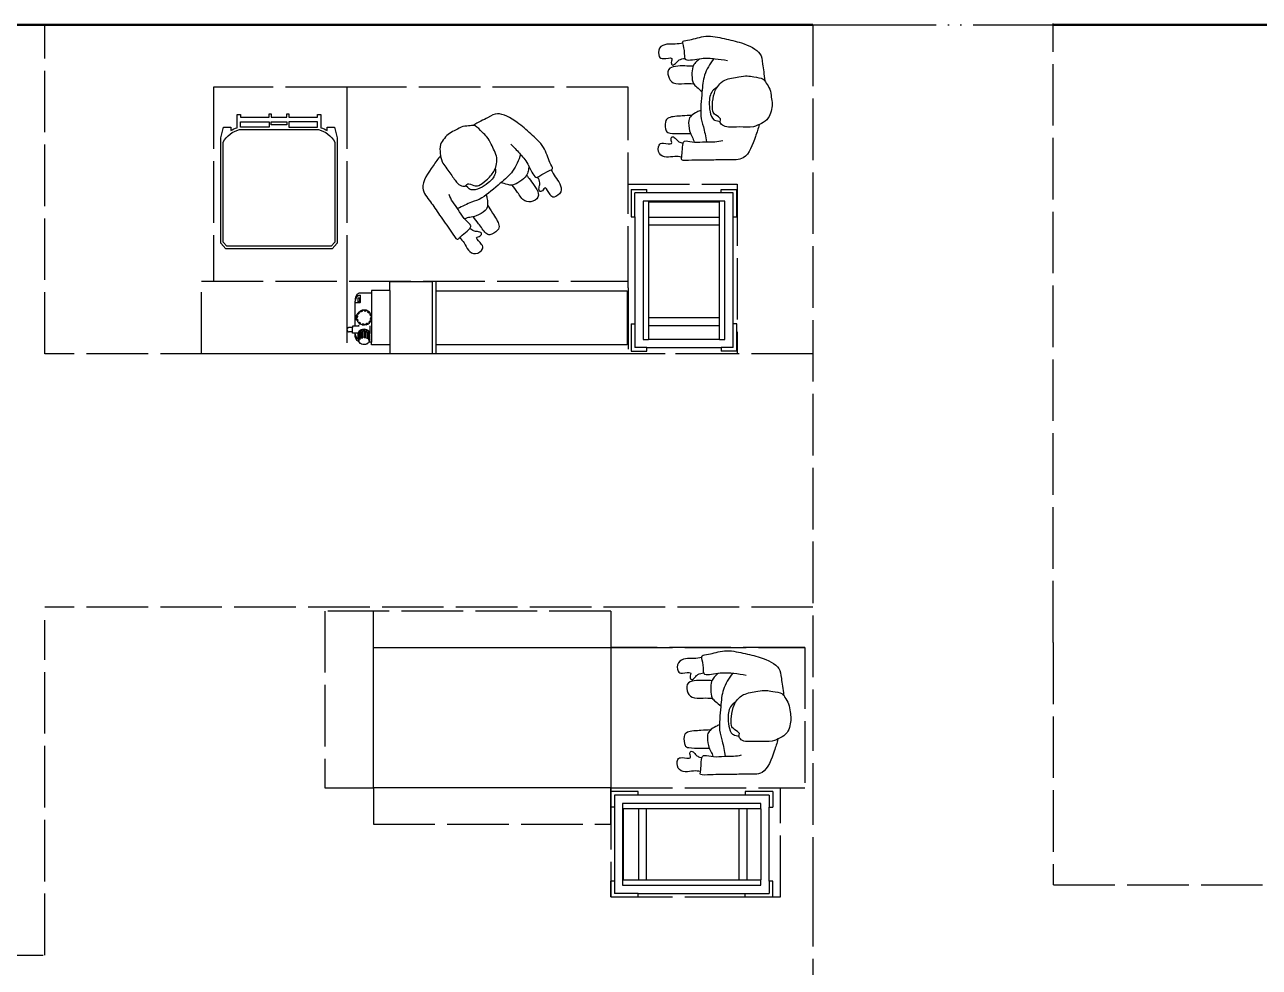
# Model space of a CAD drawing. Header units: millimetres. Extents: x 44692 to 659456, y -26273 to 96111.
# Drawn here: x 260740 to 265834, y -10792 to -6901 of the extents above; entities that cross this region are included whole.
import ezdxf

# ---------------------------------------------------------------- set-up
doc = ezdxf.new("R2010")
doc.units = ezdxf.units.MM
doc.header["$LTSCALE"] = 100
doc.linetypes.add('DASHEDX2', pattern=[3.048, 2.54, -0.508])
doc.linetypes.add('DIVIDEX2', pattern=[6.604, 5.08, -0.508, 0, -0.508, 0, -0.508])
for name, color, linetype in [('Area circulacion', 50, 'DASHEDX2'), ('Area proceso', 90, 'DASHEDX2'), ('Maquinas', 200, 'Continuous'), ('Personal', 171, 'Continuous'), ('Puertas', 43, 'DIVIDEX2'), ('Transporte semielaborado', 30, 'Continuous')]:
    doc.layers.add(name, color=color, linetype=linetype)
doc.layers.add('Paredes', color=7, linetype='Continuous', lineweight=50)

# ---------------------------------------------------------------- blocks, each defined once
blk = doc.blocks.new('pa17-16')
for points, knots in [([(5.62, 2.5537), (5.6188, 2.5427), (5.6154, 2.5253), (5.6223, 2.4901), (5.6346, 2.4293), (5.661, 2.4064), (5.685, 2.3908), (5.7322, 2.3832), (5.7723, 2.3842), (5.7881, 2.3969), (5.8018, 2.4268), (5.8146, 2.4162), (5.8324, 2.4305), (5.8382, 2.4568), (5.8318, 2.5038), (5.8344, 2.5615), (5.8137, 2.5937), (5.7944, 2.6284), (5.7307, 2.6388), (5.7037, 2.6296), (5.6679, 2.626), (5.6442, 2.6055), (5.6228, 2.5961), (5.6214, 2.5667), (5.62, 2.5537)], [0, 0, 0, 0, 0.297584, 0.631064, 1.068635, 1.39533, 1.69617, 2.097861, 2.458938, 2.716293, 3.010442, 3.199165, 3.447293, 3.731671, 4.119196, 4.541864, 4.881702, 5.22714, 5.673063, 5.989311, 6.327668, 6.644571, 6.906626, 7.259736, 7.259736, 7.259736, 7.259736]), ([(5.5575, 2.4391), (5.5549, 2.4218), (5.5525, 2.3852), (5.5491, 2.3329), (5.5712, 2.2599), (5.5431, 2.2589), (5.5029, 2.2526), (5.4793, 2.2435), (5.4785, 2.2813), (5.4499, 2.3438), (5.4658, 2.4235), (5.4776, 2.5033), (5.5116, 2.5798), (5.5552, 2.585), (5.608, 2.5962), (5.6336, 2.6001)], [0, 0, 0, 0, 0.404899, 0.829805, 1.276298, 1.516647, 1.885942, 2.122553, 2.418487, 2.881882, 3.382407, 3.897515, 4.613825, 5.020942, 5.393355, 5.393355, 5.393355, 5.393355]), ([(5.8196, 2.5846), (5.837, 2.5819), (5.8817, 2.5675), (5.9755, 2.5418), (5.972, 2.4609), (5.9791, 2.3926), (5.9812, 2.315), (5.9891, 2.2612), (5.9692, 2.2664), (5.9401, 2.2663), (5.9063, 2.2668), (5.9005, 2.2811), (5.909, 2.3184), (5.9007, 2.3606), (5.9019, 2.4011), (5.8964, 2.4238), (5.8933, 2.4348)], [6.682038, 6.682038, 6.682038, 6.682038, 7.076266, 7.806153, 8.304227, 8.77662, 9.284333, 9.649979, 9.844608, 10.160206, 10.472731, 10.661147, 10.998544, 11.371438, 11.724832, 12.051545, 12.051545, 12.051545, 12.051545]), ([(5.6724, 2.3994), (5.675, 2.3947), (5.6837, 2.383), (5.7041, 2.3718), (5.7348, 2.3697), (5.774, 2.3728), (5.8085, 2.3874), (5.8116, 2.4015), (5.8144, 2.4199)], [0.121052, 0.121052, 0.121052, 0.121052, 0.297289, 0.584433, 0.895396, 1.26174, 1.600834, 1.760925, 1.760925, 1.760925, 1.760925]), ([(5.5522, 2.3809), (5.573, 2.3653), (5.6222, 2.3398), (5.6924, 2.3383), (5.7952, 2.3323), (5.8376, 2.352), (5.881, 2.3613), (5.9019, 2.366)], [0, 0, 0, 0, 0.49262, 0.970296, 1.525877, 1.91054, 2.357805, 2.357805, 2.357805, 2.357805]), ([(5.5552, 2.3206), (5.5597, 2.3147), (5.5706, 2.3043), (5.5892, 2.2916), (5.6248, 2.2913), (5.6613, 2.2967), (5.6731, 2.3154), (5.6858, 2.3299), (5.6912, 2.3378)], [0, 0, 0, 0, 0.262594, 0.520609, 0.853848, 1.185107, 1.43842, 1.738028, 1.738028, 1.738028, 1.738028]), ([(5.5867, 2.2952), (5.5866, 2.2877), (5.5872, 2.2667), (5.5883, 2.1873), (5.6353, 2.19), (5.6673, 2.2128), (5.6606, 2.2618), (5.6599, 2.2881), (5.6606, 2.3008)], [0.078483, 0.078483, 0.078483, 0.078483, 0.321516, 0.797556, 1.122606, 1.448668, 1.830958, 2.166281, 2.166281, 2.166281, 2.166281]), ([(5.7713, 2.3359), (5.7736, 2.3305), (5.7786, 2.3203), (5.7954, 2.2951), (5.8154, 2.2848), (5.8612, 2.2906), (5.8838, 2.3057), (5.8988, 2.3117), (5.9058, 2.3148)], [0, 0, 0, 0, 0.233477, 0.532145, 0.79329, 1.163492, 1.458071, 1.725911, 1.725911, 1.725911, 1.725911]), ([(5.7943, 2.2992), (5.7951, 2.2858), (5.7984, 2.2614), (5.8038, 2.2002), (5.8255, 2.1869), (5.8672, 2.191), (5.8755, 2.2117), (5.8718, 2.2605), (5.8715, 2.286), (5.871, 2.2978)], [0, 0, 0, 0, 0.353805, 0.775896, 1.041599, 1.377968, 1.615337, 2.001902, 2.313716, 2.313716, 2.313716, 2.313716]), ([(5.4915, 2.2484), (5.4936, 2.2374), (5.4981, 2.215), (5.4968, 2.1806), (5.512, 2.1445), (5.5569, 2.147), (5.5634, 2.1681), (5.5498, 2.2128), (5.5753, 2.1995), (5.5912, 2.209), (5.5741, 2.2257), (5.5617, 2.2339), (5.5559, 2.2515), (5.5556, 2.26)], [0, 0, 0, 0, 0.324329, 0.654038, 0.980089, 1.31306, 1.562526, 1.890179, 2.123217, 2.319335, 2.559559, 2.78492, 3.066636, 3.066636, 3.066636, 3.066636]), ([(5.9713, 2.2652), (5.9703, 2.2553), (5.9686, 2.234), (5.9786, 2.2017), (5.9668, 2.1644), (5.9218, 2.1628), (5.9134, 2.1832), (5.9229, 2.229), (5.8988, 2.2135), (5.882, 2.2215), (5.8976, 2.2397), (5.908, 2.248), (5.912, 2.2618), (5.9127, 2.2683)], [0.038839, 0.038839, 0.038839, 0.038839, 0.324329, 0.654038, 0.980089, 1.31306, 1.562526, 1.890179, 2.123217, 2.319335, 2.559559, 2.78492, 2.989829, 2.989829, 2.989829, 2.989829])]:
    blk.add_open_spline(points, degree=3, knots=knots)
blk = doc.blocks.new('Bakery Trolley pl')
at = {"layer": 'Transporte semielaborado'}
for p, q in [((0.1804, 0.6253), (0.2371, 0.6253)), ((0.1804, 0.6253), (0.1804, 0.526)), ((0.2371, 0.6127), (0.2371, 0.6253)), ((0.5048, 0.6127), (0.5048, 0.6253)), ((0.5048, 0.6253), (0.5615, 0.6253)), ((0.5615, 0.526), (0.5615, 0.6253)), ((0.2371, 0.6127), (0.1929, 0.6127)), ((0.1929, 0.526), (0.1929, 0.6127)), ((0.2229, 0.5827), (0.2229, 0.0827)), ((0.2429, 0.5827), (0.2229, 0.5827)), ((0.5048, 0.6127), (0.2371, 0.6127)), ((0.2429, 0.5827), (0.2429, 0.5798)), ((0.4989, 0.5827), (0.2429, 0.5827)), ((0.5189, 0.5827), (0.4989, 0.5827)), ((0.4989, 0.5798), (0.4989, 0.5827)), ((0.5489, 0.6127), (0.5048, 0.6127)), ((0.5189, 0.0827), (0.5189, 0.5827)), ((0.5489, 0.526), (0.5489, 0.6127)), ((0.2429, 0.5798), (0.4989, 0.5798)), ((0.2429, 0.5798), (0.2429, 0.5245)), ((0.4989, 0.5245), (0.4989, 0.5798)), ((0.1804, 0.526), (0.1929, 0.526)), ((0.1929, 0.526), (0.1929, 0.1394)), ((0.2429, 0.5245), (0.4989, 0.5245)), ((0.2429, 0.5245), (0.2429, 0.4967)), ((0.2429, 0.4967), (0.4989, 0.4967)), ((0.2429, 0.4967), (0.2429, 0.1615)), ((0.4989, 0.4967), (0.4989, 0.5245)), ((0.4989, 0.1615), (0.4989, 0.4967)), ((0.5489, 0.526), (0.5615, 0.526)), ((0.5489, 0.1394), (0.5489, 0.526)), ((0.1804, 0.1394), (0.1929, 0.1394)), ((0.1804, 0.1394), (0.1804, 0.0402)), ((0.1929, 0.1394), (0.1929, 0.0527)), ((0.2429, 0.1615), (0.4989, 0.1615)), ((0.2429, 0.1615), (0.2429, 0.1325)), ((0.4989, 0.1325), (0.4989, 0.1615)), ((0.5615, 0.1394), (0.5489, 0.1394)), ((0.5489, 0.0527), (0.5489, 0.1394)), ((0.5615, 0.0402), (0.5615, 0.1394)), ((0.2429, 0.1325), (0.4989, 0.1325)), ((0.2429, 0.1325), (0.2429, 0.0827)), ((0.4989, 0.0827), (0.4989, 0.1325)), ((0.2371, 0.0527), (0.1929, 0.0527)), ((0.2229, 0.0827), (0.2429, 0.0827)), ((0.2371, 0.0402), (0.2371, 0.0527)), ((0.2371, 0.0527), (0.5048, 0.0527)), ((0.4989, 0.0827), (0.2429, 0.0827)), ((0.4989, 0.0827), (0.5189, 0.0827)), ((0.5048, 0.0527), (0.5048, 0.0402)), ((0.5489, 0.0527), (0.5048, 0.0527)), ((0.1804, 0.0402), (0.2371, 0.0402)), ((0.5615, 0.0402), (0.5048, 0.0402))]:
    blk.add_line(p, q, dxfattribs=at)

msp = doc.modelspace()

# ---------------------------------------------------------------- linework, layer by layer
at = {"layer": 'Area circulacion'}
for p, q in [((260823.244, -8259.756), (260823.244, -6901.322)), ((263992.263, -6901.322), (263992.263, -10451.322)), ((263992.263, -8259.756), (260823.244, -8259.756)), ((263992.263, -9305.613), (260823.244, -9305.613)), ((260823.244, -10741.732), (260823.244, -9358.998)), ((263992.263, -10451.322), (263992.263, -11351.322)), ((257513.787, -10741.732), (260823.244, -10741.732))]:
    msp.add_line(p, q, dxfattribs=at)
at = {"layer": 'Area proceso'}
for p, q in [((264982.974, -6901.322), (270483.938, -6901.322)), ((264983.938, -9451.322), (264983.938, -6896.414)), ((262069.5, -7159.756), (261519.5, -7159.756)), ((261519.5, -7159.756), (261519.5, -7959.756)), ((263229.5, -7559.756), (263679.5, -7559.756)), ((263679.5, -7559.756), (263679.5, -8259.756)), ((261469.5, -8259.756), (261469.5, -7959.756)), ((262069.5, -7959.756), (262069.5, -8259.756)), ((263229.5, -7987.026), (263229.5, -8259.756)), ((262069.5, -8259.756), (261469.5, -8259.756)), ((263229.5, -8259.756), (262069.5, -8259.756)), ((263679.5, -8259.756), (263229.5, -8259.756)), ((261978.5, -9321.5), (261978.5, -10051.5)), ((263158.5, -9321.5), (261978.5, -9321.5)), ((263158.5, -9321.5), (263158.5, -9471.5)), ((263158.5, -9471.5), (263958.5, -9471.5)), ((263958.5, -9471.5), (263958.5, -10051.5)), ((264983.938, -9451.322), (264983.938, -10451.322)), ((261978.5, -10051.5), (262178.5, -10051.5)), ((263158.5, -10051.5), (263958.5, -10051.5)), ((263158.5, -10051.5), (263158.5, -10501.5)), ((263858.5, -10501.5), (263858.5, -10051.5)), ((264984.075, -10451.322), (270483.938, -10451.322)), ((263158.5, -10501.5), (263858.5, -10501.5))]:
    msp.add_line(p, q, dxfattribs=at)
at = {"layer": 'Area proceso', "color": 3}
for p, q in [((263229.5, -7159.756), (262069.5, -7159.756)), ((262069.5, -7159.756), (262069.5, -7959.756)), ((263229.5, -7987.026), (263229.5, -7159.756)), ((261469.5, -7959.756), (263229.5, -7959.756)), ((262178.5, -9471.5), (262178.5, -9321.5)), ((263958.5, -9471.5), (263158.5, -9471.5)), ((262178.5, -10051.5), (262178.5, -10201.5)), ((263158.5, -10201.5), (263158.5, -10051.5)), ((262178.5, -10201.5), (263158.5, -10201.5))]:
    msp.add_line(p, q, dxfattribs=at)
at = {"layer": 'Maquinas'}
for p, q in [((262246.041, -7998.068), (262246.041, -7960.684)), ((262246.041, -7960.684), (262420.5, -7960.684)), ((262437.946, -7960.684), (262420.5, -7960.684)), ((262420.5, -7960.684), (262420.5, -8259.756)), ((262437.946, -8259.756), (262437.946, -7960.684)), ((262104.746, -8026.051), (262103.982, -8031.907)), ((262103.982, -8031.907), (262103.982, -8042.043)), ((262104.746, -8035.759), (262103.982, -8042.043)), ((262103.982, -8049.299), (262103.982, -8042.043)), ((262106.987, -8020.595), (262104.746, -8026.051)), ((262106.987, -8029.903), (262104.746, -8035.759)), ((262110.551, -8015.909), (262106.987, -8020.595)), ((262110.551, -8024.875), (262106.987, -8029.903)), ((262115.197, -8012.314), (262110.551, -8015.909)), ((262115.197, -8021.017), (262110.551, -8024.875)), ((262122.051, -8030.084), (262114.574, -8030.084)), ((262114.574, -8030.084), (262114.574, -8045.037)), ((262122.051, -8045.037), (262114.574, -8045.037)), ((262120.607, -8010.054), (262115.197, -8012.314)), ((262120.607, -8018.591), (262115.197, -8021.017)), ((262126.412, -8009.283), (262120.607, -8010.054)), ((262124.543, -8018.03), (262120.607, -8018.591)), ((262124.543, -8027.591), (262122.051, -8027.591)), ((262122.051, -8027.591), (262122.051, -8030.084)), ((262122.051, -8045.037), (262122.051, -8030.084)), ((262122.051, -8045.037), (262122.051, -8047.529)), ((262124.543, -8047.529), (262122.051, -8047.529)), ((262124.543, -8018.03), (262124.543, -8027.591)), ((262124.543, -8027.591), (262124.543, -8047.529)), ((262124.543, -8049.299), (262124.543, -8047.529)), ((262171.273, -8009.283), (262126.412, -8009.283)), ((262246.041, -7998.068), (262171.273, -7998.068)), ((262171.273, -7998.068), (262171.273, -8009.283)), ((262171.273, -8009.283), (262171.273, -8110.22)), ((262246.041, -7998.068), (262246.041, -8222.372)), ((262437.946, -7999.805), (263225.314, -7999.805)), ((263225.314, -7999.805), (263225.314, -8222.372)), ((262103.982, -8145.051), (262103.982, -8049.299)), ((262124.543, -8049.299), (262103.982, -8049.299)), ((262111.025, -8099.75), (262113.14, -8094.643)), ((262118.091, -8088.191), (262113.14, -8094.643)), ((262120.369, -8090.469), (262113.14, -8094.643)), ((262113.14, -8094.643), (262116.406, -8096.528)), ((262116.406, -8096.528), (262120.757, -8090.857)), ((262118.091, -8088.191), (262124.543, -8083.24)), ((262118.091, -8088.191), (262120.369, -8090.469)), ((262120.757, -8090.857), (262120.369, -8090.469)), ((262132.057, -8080.128), (262124.543, -8083.24)), ((262126.428, -8086.506), (262124.543, -8083.24)), ((262126.428, -8086.506), (262129.281, -8085.324)), ((262132.89, -8083.24), (262129.281, -8085.324)), ((262129.281, -8085.324), (262133.032, -8083.77)), ((262140.12, -8079.066), (262132.057, -8080.128)), ((262132.057, -8080.128), (262132.89, -8083.24)), ((262133.032, -8083.77), (262132.89, -8083.24)), ((262147.349, -8083.24), (262140.12, -8079.066)), ((262148.183, -8080.128), (262140.12, -8079.066)), ((262140.12, -8082.837), (262140.12, -8079.066)), ((262140.12, -8082.837), (262147.207, -8083.77)), ((262147.207, -8083.77), (262147.349, -8083.24)), ((262147.349, -8083.24), (262148.183, -8080.128)), ((262155.696, -8083.24), (262148.183, -8080.128)), ((262155.696, -8083.24), (262153.811, -8086.506)), ((262153.811, -8086.506), (262156.261, -8088.386)), ((262162.148, -8088.191), (262155.696, -8083.24)), ((262159.87, -8090.469), (262156.261, -8088.386)), ((262156.261, -8088.386), (262159.482, -8090.857)), ((262159.482, -8090.857), (262159.87, -8090.469)), ((262159.87, -8090.469), (262162.148, -8088.191)), ((262167.099, -8094.643), (262162.148, -8088.191)), ((262163.834, -8096.528), (262167.099, -8094.643)), ((262163.834, -8096.528), (262166.569, -8103.133)), ((262167.099, -8102.991), (262167.099, -8094.643)), ((262170.211, -8102.157), (262167.099, -8094.643)), ((262103.982, -8145.051), (262091.832, -8145.051)), ((262091.832, -8145.051), (262091.832, -8151.335)), ((262116.755, -8145.051), (262103.982, -8145.051)), ((262107.361, -8110.22), (262107.361, -8099.75)), ((262111.025, -8099.75), (262107.361, -8099.75)), ((262107.361, -8120.69), (262107.361, -8110.22)), ((262108.966, -8110.22), (262107.361, -8110.22)), ((262111.025, -8120.69), (262107.361, -8120.69)), ((262110.028, -8102.157), (262108.966, -8110.22)), ((262110.028, -8118.283), (262108.966, -8110.22)), ((262108.966, -8110.22), (262112.737, -8110.22)), ((262110.028, -8102.157), (262111.025, -8099.75)), ((262110.028, -8102.157), (262113.14, -8102.991)), ((262110.028, -8118.283), (262113.14, -8117.449)), ((262110.028, -8118.283), (262111.025, -8120.69)), ((262111.025, -8120.69), (262113.14, -8125.796)), ((262112.737, -8110.22), (262113.14, -8107.158)), ((262113.14, -8102.991), (262113.14, -8107.158)), ((262113.67, -8103.133), (262113.14, -8102.991)), ((262113.14, -8107.158), (262113.67, -8103.133)), ((262113.67, -8117.307), (262113.14, -8117.449)), ((262113.14, -8117.449), (262113.14, -8125.796)), ((262113.14, -8125.796), (262116.406, -8123.911)), ((262118.091, -8132.249), (262113.14, -8125.796)), ((262116.406, -8123.911), (262113.67, -8117.307)), ((262116.755, -8142.14), (262116.755, -8145.051)), ((262119.426, -8145.051), (262116.755, -8145.051)), ((262118.091, -8132.249), (262120.369, -8129.97)), ((262118.091, -8132.249), (262118.911, -8132.877)), ((262118.911, -8132.877), (262124.543, -8137.199)), ((262120.757, -8129.582), (262120.369, -8129.97)), ((262120.369, -8129.97), (262123.978, -8132.054)), ((262123.978, -8132.054), (262120.757, -8129.582)), ((262126.428, -8133.934), (262123.978, -8132.054)), ((262126.428, -8133.934), (262124.543, -8137.199)), ((262132.057, -8140.312), (262124.543, -8137.199)), ((262132.89, -8137.199), (262132.057, -8140.312)), ((262132.057, -8140.312), (262140.12, -8141.373)), ((262133.032, -8136.669), (262132.89, -8137.199)), ((262132.89, -8137.199), (262140.12, -8141.373)), ((262140.12, -8137.602), (262133.032, -8136.669)), ((262140.12, -8137.602), (262140.12, -8141.373)), ((262148.183, -8140.312), (262140.12, -8141.373)), ((262150.958, -8135.116), (262147.207, -8136.669)), ((262147.207, -8136.669), (262147.349, -8137.199)), ((262147.349, -8137.199), (262150.958, -8135.116)), ((262148.183, -8140.312), (262147.349, -8137.199)), ((262148.183, -8140.312), (262155.696, -8137.199)), ((262153.811, -8133.934), (262150.958, -8135.116)), ((262155.696, -8137.199), (262153.811, -8133.934)), ((262155.696, -8137.199), (262162.148, -8132.249)), ((262163.834, -8123.911), (262159.482, -8129.582)), ((262159.482, -8129.582), (262159.87, -8129.97)), ((262159.87, -8129.97), (262167.099, -8125.796)), ((262162.148, -8132.249), (262159.87, -8129.97)), ((262162.148, -8132.249), (262167.099, -8125.796)), ((262163.485, -8143.946), (262163.485, -8174.784)), ((262163.834, -8123.911), (262167.099, -8125.796)), ((262166.569, -8103.133), (262167.099, -8102.991)), ((262167.099, -8113.282), (262166.569, -8117.307)), ((262166.569, -8117.307), (262167.099, -8117.449)), ((262170.211, -8102.157), (262167.099, -8102.991)), ((262167.502, -8110.22), (262167.099, -8113.282)), ((262167.099, -8117.449), (262167.099, -8113.282)), ((262170.211, -8118.283), (262167.099, -8117.449)), ((262167.099, -8125.796), (262170.211, -8118.283)), ((262167.502, -8110.22), (262171.273, -8110.22)), ((262171.273, -8110.22), (262170.211, -8102.157)), ((262170.211, -8118.283), (262171.273, -8110.22)), ((262171.273, -8110.22), (262171.273, -8211.157)), ((262091.832, -8151.335), (262078.071, -8151.335)), ((262091.832, -8168.674), (262078.071, -8168.674)), ((262091.832, -8168.674), (262091.832, -8151.335)), ((262091.832, -8174.958), (262091.832, -8168.674)), ((262103.982, -8174.958), (262091.832, -8174.958)), ((262103.982, -8178.397), (262103.982, -8174.958)), ((262116.755, -8174.958), (262103.982, -8174.958)), ((262103.982, -8178.397), (262104.746, -8184.681)), ((262103.982, -8188.533), (262103.982, -8178.397)), ((262104.746, -8194.388), (262103.982, -8188.533)), ((262104.746, -8184.681), (262106.987, -8190.536)), ((262106.987, -8199.845), (262104.746, -8194.388)), ((262106.987, -8190.536), (262110.551, -8195.564)), ((262110.551, -8204.53), (262106.987, -8199.845)), ((262110.551, -8195.564), (262115.197, -8199.423)), ((262116.755, -8175.632), (262114.574, -8175.632)), ((262114.574, -8175.632), (262114.574, -8190.586)), ((262116.755, -8190.586), (262114.574, -8190.586)), ((262115.197, -8199.423), (262116.755, -8200.121)), ((262117.551, -8170.508), (262116.755, -8174.784)), ((262116.755, -8170.578), (262116.755, -8174.784)), ((262117.551, -8171.83), (262116.755, -8175.632)), ((262116.755, -8174.784), (262116.755, -8174.958)), ((262116.755, -8174.958), (262116.755, -8175.632)), ((262116.755, -8175.632), (262116.755, -8176.106)), ((262116.755, -8176.106), (262117.551, -8180.382)), ((262117.551, -8182.714), (262116.755, -8182.714)), ((262116.755, -8190.586), (262116.755, -8182.714)), ((262116.755, -8200.121), (262116.755, -8190.586)), ((262116.755, -8202.54), (262116.755, -8200.121)), ((262119.885, -8166.523), (262117.551, -8170.508)), ((262119.885, -8167.845), (262117.551, -8171.83)), ((262119.885, -8174.453), (262117.551, -8178.438)), ((262117.551, -8180.382), (262117.551, -8178.438)), ((262117.551, -8182.714), (262117.551, -8180.382)), ((262117.551, -8198.264), (262117.551, -8182.714)), ((262117.861, -8200.033), (262117.551, -8198.264)), ((262118.771, -8201.799), (262117.861, -8200.033)), ((262140.12, -8159.584), (262119.885, -8167.845)), ((262123.598, -8163.101), (262119.885, -8166.523)), ((262123.598, -8164.423), (262119.885, -8167.845)), ((262119.885, -8167.845), (262119.885, -8174.453)), ((262123.598, -8172.938), (262119.885, -8174.453)), ((262119.885, -8174.453), (262122.334, -8175.453)), ((262119.885, -8174.453), (262119.885, -8194.279)), ((262119.885, -8194.279), (262120.163, -8196.103)), ((262120.163, -8196.103), (262120.979, -8198.03)), ((262120.979, -8198.03), (262122.276, -8199.929)), ((262122.276, -8199.929), (262122.334, -8199.988)), ((262123.598, -8174.289), (262122.334, -8175.453)), ((262122.334, -8199.988), (262122.334, -8175.453)), ((262122.334, -8199.988), (262125.598, -8196.981)), ((262128.437, -8160.476), (262123.598, -8163.101)), ((262128.437, -8161.798), (262123.598, -8164.423)), ((262128.437, -8168.406), (262123.598, -8171.032)), ((262123.598, -8172.938), (262123.598, -8171.032)), ((262123.598, -8174.289), (262123.598, -8172.938)), ((262123.598, -8190.858), (262123.598, -8174.289)), ((262123.825, -8192.729), (262123.598, -8190.858)), ((262124.491, -8194.793), (262123.825, -8192.729)), ((262124.491, -8194.793), (262125.55, -8196.911)), ((262125.598, -8196.981), (262125.55, -8196.911)), ((262134.072, -8158.825), (262128.437, -8160.476)), ((262134.072, -8160.147), (262128.437, -8161.798)), ((262129.851, -8170.138), (262128.437, -8168.406)), ((262128.437, -8188.232), (262128.437, -8168.406)), ((262128.437, -8188.232), (262128.598, -8190.139)), ((262128.598, -8190.139), (262129.069, -8192.31)), ((262129.069, -8192.31), (262129.818, -8194.596)), ((262129.818, -8194.596), (262129.851, -8170.138)), ((262129.818, -8194.596), (262129.851, -8194.673)), ((262131.991, -8169.511), (262129.851, -8170.138)), ((262129.851, -8194.673), (262134.804, -8193.222)), ((262134.072, -8168.662), (262131.991, -8169.511)), ((262131.991, -8169.511), (262134.072, -8168.902)), ((262140.12, -8158.262), (262134.072, -8158.825)), ((262140.12, -8159.584), (262134.072, -8160.147)), ((262140.12, -8166.193), (262134.072, -8166.756)), ((262134.072, -8168.662), (262134.072, -8166.756)), ((262134.072, -8168.902), (262134.072, -8168.662)), ((262134.072, -8186.582), (262134.072, -8168.902)), ((262134.155, -8188.511), (262134.072, -8186.582)), ((262134.399, -8190.748), (262134.155, -8188.511)), ((262134.787, -8193.14), (262134.399, -8190.748)), ((262134.804, -8193.222), (262134.787, -8193.14)), ((262146.167, -8158.825), (262140.12, -8158.262)), ((262140.12, -8159.584), (262140.12, -8166.193)), ((262160.354, -8167.845), (262140.12, -8159.584)), ((262146.167, -8160.147), (262140.12, -8159.584)), ((262145.542, -8168.406), (262140.12, -8166.193)), ((262140.12, -8166.193), (262140.12, -8168.192)), ((262140.12, -8168.192), (262145.435, -8168.687)), ((262140.12, -8192.727), (262140.12, -8168.192)), ((262140.12, -8192.727), (262145.435, -8193.222)), ((262145.435, -8168.687), (262145.542, -8168.406)), ((262145.452, -8193.14), (262145.435, -8168.687)), ((262145.435, -8193.222), (262145.452, -8193.14)), ((262145.452, -8193.14), (262145.84, -8190.748)), ((262146.167, -8166.756), (262145.542, -8168.406)), ((262145.84, -8190.748), (262146.084, -8188.511)), ((262146.084, -8188.511), (262146.167, -8186.582)), ((262151.802, -8160.476), (262146.167, -8158.825)), ((262151.802, -8161.798), (262146.167, -8160.147)), ((262151.802, -8168.406), (262146.167, -8166.756)), ((262146.167, -8186.582), (262146.167, -8166.756)), ((262150.422, -8194.596), (262150.388, -8194.673)), ((262150.388, -8194.673), (262154.642, -8196.981)), ((262151.171, -8192.31), (262150.422, -8194.596)), ((262151.642, -8190.139), (262151.171, -8192.31)), ((262151.802, -8188.232), (262151.642, -8190.139)), ((262156.641, -8163.101), (262151.802, -8160.476)), ((262156.641, -8164.423), (262151.802, -8161.798)), ((262151.802, -8168.406), (262151.802, -8170.905)), ((262152.226, -8171.135), (262151.802, -8170.905)), ((262151.802, -8170.905), (262151.802, -8188.232)), ((262152.226, -8171.135), (262154.642, -8172.446)), ((262154.932, -8172.24), (262152.226, -8171.135)), ((262154.642, -8172.446), (262154.932, -8172.24)), ((262154.689, -8196.911), (262154.642, -8172.446)), ((262154.642, -8196.981), (262154.689, -8196.911)), ((262154.689, -8196.911), (262155.748, -8194.793)), ((262156.641, -8171.032), (262154.932, -8172.24)), ((262155.748, -8194.793), (262156.414, -8192.729)), ((262156.414, -8192.729), (262156.641, -8190.858)), ((262160.354, -8166.523), (262156.641, -8163.101)), ((262160.354, -8167.845), (262156.641, -8164.423)), ((262160.354, -8174.453), (262156.641, -8171.032)), ((262156.641, -8190.858), (262156.641, -8171.032)), ((262157.963, -8199.929), (262157.905, -8199.988)), ((262157.905, -8199.988), (262159.957, -8203.491)), ((262159.261, -8198.03), (262157.963, -8199.929)), ((262159.957, -8196.385), (262159.261, -8198.03)), ((262160.076, -8196.103), (262159.957, -8196.385)), ((262159.957, -8203.491), (262159.957, -8196.385)), ((262160.354, -8194.279), (262160.076, -8196.103)), ((262162.689, -8170.508), (262160.354, -8166.523)), ((262160.354, -8167.845), (262160.354, -8174.453)), ((262162.689, -8171.83), (262160.354, -8167.845)), ((262160.354, -8174.453), (262160.354, -8178.88)), ((262162.689, -8178.438), (262160.354, -8178.88)), ((262160.354, -8178.88), (262160.354, -8194.279)), ((262161.469, -8201.799), (262162.378, -8200.033)), ((262162.378, -8200.033), (262162.689, -8198.264)), ((262163.485, -8174.784), (262162.689, -8170.508)), ((262163.485, -8176.106), (262162.689, -8171.83)), ((262162.689, -8198.264), (262162.689, -8178.438)), ((262162.869, -8179.41), (262162.689, -8178.438)), ((262162.869, -8179.41), (262163.485, -8176.106)), ((262163.485, -8182.714), (262162.869, -8179.41)), ((262163.485, -8174.784), (262163.485, -8176.106)), ((262163.485, -8202.54), (262163.485, -8182.714)), ((262115.197, -8208.126), (262110.551, -8204.53)), ((262118.534, -8209.52), (262115.197, -8208.126)), ((262116.755, -8202.54), (262117.076, -8204.251)), ((262117.076, -8204.251), (262118.018, -8205.844)), ((262117.551, -8206.816), (262117.076, -8204.251)), ((262117.861, -8208.468), (262117.551, -8206.816)), ((262118.534, -8209.52), (262117.861, -8208.468)), ((262118.018, -8205.844), (262119.516, -8207.213)), ((262118.771, -8209.889), (262118.534, -8209.52)), ((262119.583, -8202.721), (262118.771, -8201.799)), ((262119.885, -8210.801), (262118.771, -8209.889)), ((262119.516, -8207.213), (262119.583, -8207.249)), ((262119.583, -8207.249), (262119.583, -8202.721)), ((262120.218, -8203.442), (262119.583, -8202.721)), ((262119.583, -8207.249), (262120.282, -8203.491)), ((262119.885, -8210.801), (262119.885, -8210.732)), ((262119.885, -8210.801), (262120.163, -8212.398)), ((262120.218, -8210.984), (262119.885, -8210.801)), ((262120.163, -8212.398), (262120.979, -8213.659)), ((262120.282, -8203.491), (262120.218, -8203.442)), ((262120.282, -8211.008), (262120.218, -8210.984)), ((262122.334, -8214.51), (262120.282, -8211.008)), ((262124.491, -8216.895), (262120.979, -8213.659)), ((262120.979, -8213.659), (262122.334, -8214.51)), ((262125.598, -8217.518), (262124.491, -8216.895)), ((262129.431, -8219.598), (262125.598, -8217.518)), ((262129.431, -8219.598), (262129.818, -8219.83)), ((262134.787, -8221.286), (262129.818, -8219.83)), ((262140.12, -8221.782), (262134.787, -8221.286)), ((262145.452, -8221.286), (262140.12, -8221.782)), ((262150.422, -8219.83), (262145.452, -8221.286)), ((262154.642, -8217.518), (262150.422, -8219.83)), ((262156.268, -8216.019), (262154.642, -8217.518)), ((262154.642, -8217.518), (262155.748, -8216.895)), ((262155.748, -8216.895), (262156.268, -8216.019)), ((262157.905, -8214.51), (262156.268, -8216.019)), ((262159.261, -8213.659), (262157.905, -8214.51)), ((262160.076, -8212.398), (262159.261, -8213.659)), ((262159.957, -8203.491), (262160.022, -8203.442)), ((262160.657, -8207.249), (262159.957, -8211.008)), ((262159.957, -8211.008), (262160.022, -8210.984)), ((262160.022, -8203.442), (262161.469, -8201.799)), ((262160.022, -8210.984), (262161.469, -8209.889)), ((262160.803, -8211.157), (262160.076, -8212.398)), ((262160.724, -8207.213), (262160.657, -8207.249)), ((262162.222, -8205.844), (262160.724, -8207.213)), ((262161.469, -8209.889), (262160.803, -8211.157)), ((262171.273, -8211.157), (262160.803, -8211.157)), ((262161.469, -8209.889), (262162.378, -8208.468)), ((262162.689, -8205.054), (262162.222, -8205.844)), ((262162.378, -8208.468), (262162.689, -8206.816)), ((262163.163, -8204.251), (262162.689, -8205.054)), ((262162.689, -8206.816), (262162.689, -8205.054)), ((262163.485, -8202.54), (262163.163, -8204.251)), ((262171.273, -8222.372), (262171.273, -8211.157)), ((262246.041, -8222.372), (262171.273, -8222.372)), ((262246.041, -8222.372), (262246.041, -8259.756)), ((263225.314, -8222.372), (262437.946, -8222.372)), ((262420.5, -8259.756), (262246.041, -8259.756)), ((262437.946, -8259.756), (262420.5, -8259.756)), ((262178.5, -10051.5), (262178.5, -9471.5)), ((262178.5, -9471.5), (263158.5, -9471.5)), ((263158.5, -9471.5), (263158.5, -10051.5)), ((263158.5, -10051.5), (262178.5, -10051.5))]:
    msp.add_line(p, q, dxfattribs=at)
msp.add_lwpolyline([(262078.071, -8151.335), (262077.284, -8151.452), (262076.597, -8151.581), (262076.001, -8151.719), (262075.482, -8151.866), (262075.03, -8152.02), (262074.633, -8152.18), (262074.28, -8152.343), (262073.96, -8152.51), (262073.662, -8152.678), (262073.383, -8152.848), (262073.121, -8153.02), (262072.875, -8153.196), (262072.643, -8153.375), (262072.422, -8153.56), (262072.212, -8153.749), (262072.01, -8153.944), (262071.815, -8154.146), (262071.627, -8154.353), (262071.446, -8154.567), (262071.271, -8154.787), (262071.104, -8155.012), (262070.944, -8155.243), (262070.792, -8155.479), (262070.648, -8155.719), (262070.512, -8155.964), (262070.384, -8156.214), (262070.264, -8156.467), (262070.153, -8156.725), (262070.049, -8156.985), (262069.955, -8157.25), (262069.869, -8157.517), (262069.792, -8157.786), (262069.724, -8158.058), (262069.665, -8158.332), (262069.615, -8158.608), (262069.573, -8158.886), (262069.541, -8159.164), (262069.518, -8159.444), (262069.505, -8159.724), (262069.5, -8160.004), (262069.505, -8160.285), (262069.518, -8160.565), (262069.541, -8160.845), (262069.573, -8161.123), (262069.615, -8161.401), (262069.665, -8161.677), (262069.724, -8161.951), (262069.792, -8162.223), (262069.869, -8162.492), (262069.955, -8162.759), (262070.049, -8163.023), (262070.153, -8163.284), (262070.264, -8163.542), (262070.384, -8163.795), (262070.512, -8164.045), (262070.648, -8164.29), (262070.792, -8164.53), (262070.944, -8164.766), (262071.104, -8164.997), (262071.271, -8165.222), (262071.446, -8165.442), (262071.627, -8165.655), (262071.815, -8165.863), (262072.01, -8166.065), (262072.212, -8166.26), (262072.422, -8166.449), (262072.643, -8166.633), (262072.875, -8166.813), (262073.121, -8166.989), (262073.383, -8167.161), (262073.662, -8167.331), (262073.96, -8167.499), (262074.28, -8167.666), (262074.633, -8167.829), (262075.03, -8167.989), (262075.482, -8168.143), (262076.001, -8168.29), (262076.597, -8168.428), (262077.284, -8168.557), (262078.071, -8168.674)], dxfattribs=at)
at = {"layer": 'Paredes'}
for p, q in [((263192.263, -6901.322), (257513.787, -6901.322)), ((263192.263, -6901.322), (263492.263, -6901.322)), ((263492.263, -6901.322), (263992.263, -6901.322)), ((264983.938, -6901.322), (270483.938, -6901.322))]:
    msp.add_line(p, q, dxfattribs=at)
at = {"layer": 'Puertas'}
msp.add_line((263992.263, -6901.322), (264983.938, -6901.322), dxfattribs=at)
at = {"layer": 'Transporte semielaborado'}
for points in [[(261829.31, -7269.599), (261829.31, -7283.326), (261948.455, -7283.326), (261948.455, -7272.423), (261954.97, -7272.423), (261961.485, -7272.423), (261961.856, -7326.618, -0.06535175), (261988.025, -7338.531), (261987.915, -7323.803), (262018.026, -7323.803), (262029.02, -7368.233), (262029.306, -7802.914), (262009.187, -7825.965), (261789.163, -7825.965), (261569.138, -7825.965), (261549.019, -7802.914), (261549.306, -7368.233), (261560.299, -7323.803), (261590.41, -7323.803), (261590.301, -7338.531, -0.06535175), (261616.469, -7326.618), (261616.84, -7272.423), (261623.355, -7272.423), (261629.87, -7272.423), (261629.87, -7283.326), (261749.015, -7283.326), (261749.015, -7269.599), (261757.138, -7269.599), (261757.138, -7283.326), (261789.163, -7283.326), (261821.187, -7283.326), (261821.187, -7269.599)], [(262019.032, -7386.562), (262019.303, -7799.166), (262004.642, -7815.965), (261789.163, -7815.965), (261573.683, -7815.965), (261559.022, -7799.166), (261559.294, -7386.562, -0.22212915), (261626.417, -7334.308), (261951.908, -7334.308, -0.22212915)]]:
    msp.add_lwpolyline(points, format="xyb", close=True, dxfattribs=at)
for points in [[(261749.015, -7324.753), (261629.87, -7324.753), (261629.87, -7302.728), (261749.015, -7302.728), (261749.015, -7324.746)], [(261829.31, -7324.753), (261948.455, -7324.753), (261948.455, -7302.728), (261829.31, -7302.728), (261829.31, -7324.746)]]:
    msp.add_lwpolyline(points, dxfattribs=at)
msp.add_lwpolyline([(261757.138, -7314.741), (261757.138, -7302.728), (261789.163, -7302.728), (261821.187, -7302.728), (261821.187, -7314.741), (261789.163, -7314.741)], close=True, dxfattribs=at)

# ---------------------------------------------------------------- block references
at = {"layer": 'Personal'}
for p, xscale, yscale, zscale, rotation in [((261504.847, -1504.664), 979.1504951166465, 979.1504951166465, 979.1504951166465, 267.3569437258109), ((268491.845, -5879.5), -979.150495116646, 979.1504951166461, 979.1504951166461, 38.46711693184457), ((261582.37, -4040.833), 979.1504951166465, 979.1504951166465, 979.1504951166465, 267.3569437258109)]:
    msp.add_blockref('pa17-16', p, dxfattribs=dict(at, xscale=xscale, yscale=yscale, zscale=zscale, rotation=rotation))
at = {"layer": 'Transporte semielaborado', "xscale": 1141.039974711085, "yscale": 1141.039974711085, "zscale": 1141.039974711085}
msp.add_blockref('Bakery Trolley pl', (263036.982, -8294.411), dxfattribs=at)
at = {"layer": 'Transporte semielaborado', "xscale": 1141.039974711085, "yscale": 1141.039974711085, "zscale": 1141.039974711085, "rotation": 90}
msp.add_blockref('Bakery Trolley pl', (263871.935, -10707.317), dxfattribs=at)

doc.saveas('drawing.dxf')
